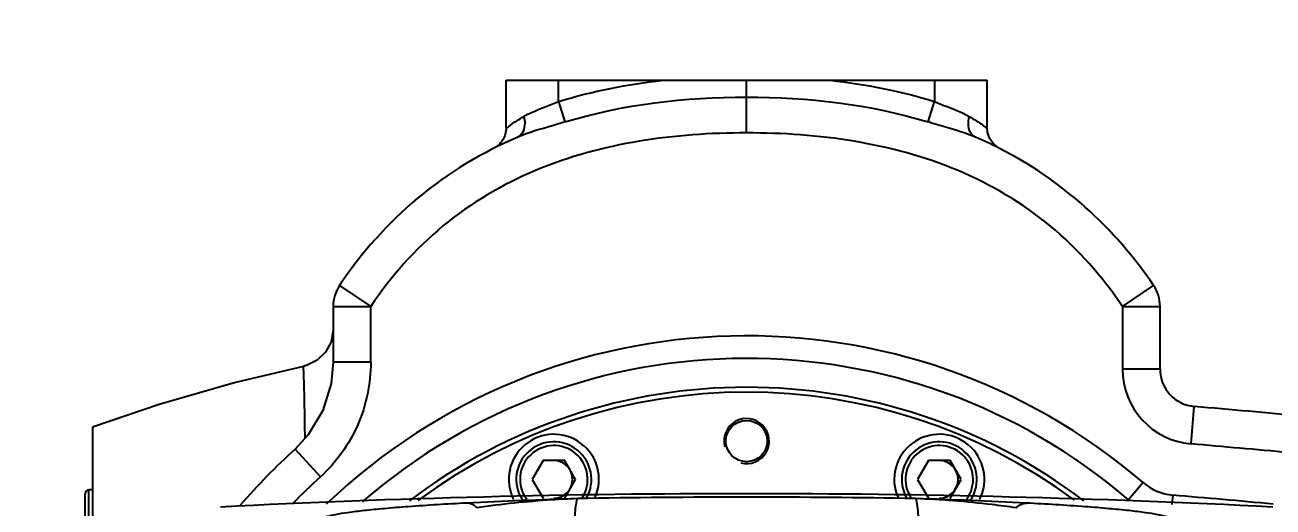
# Model space of a CAD drawing. Header units: millimetres. Extents: x 7426 to 8737, y 124 to 421.
# Drawn here: x 7927.19 to 7935.49, y 311.46 to 314.67 of the extents above; entities that cross this region are included whole.
import ezdxf

# ---------------------------------------------------------------- set-up
doc = ezdxf.new("R2010")
doc.units = ezdxf.units.MM
doc.layers.add('外形图', color=7, linetype='Continuous')
doc.layers.add('尺寸标注', color=7, linetype='Continuous')
doc.styles.add('微软雅黑', font='msyh.ttc')
doc.dimstyles.new('尺寸标注_1_20比例', dxfattribs={"dimtxt": 2.1, "dimasz": 1.7, "dimexe": 0.5, "dimexo": 0.4, "dimgap": 0.5, "dimtad": 1, "dimdec": 1, "dimlfac": 20, "dimdsep": 46, "dimtxsty": '微软雅黑', "dimcen": 0.09, "dimadec": 0, "dimazin": 0, "dimtp": 0.01, "dimtm": 0.01, "dimtfac": 1, "dimtdec": 1, "dimtofl": 0, "dimtmove": 0, "dimatfit": 3, "dimfxl": 1, "dimtolj": 1, "dimarcsym": 0})

# ---------------------------------------------------------------- blocks, each defined once
blk = doc.blocks.new('*D1261')
at = {"layer": 'Defpoints', "color": 0}
for p in [(7943.6678, 318.6849), (7943.6678, 302.5284), (7919.2922, 290.2199)]:
    blk.add_point(p, dxfattribs=at)
at = {"layer": '尺寸标注', "color": 0, "linetype": 'Continuous', "lineweight": -2}
for p, q in [((7919.2922, 290.6199), (7919.2922, 319.1849)), ((7943.6678, 302.9284), (7943.6678, 319.1849)), ((7920.9922, 318.6849), (7941.9678, 318.6849))]:
    blk.add_line(p, q, dxfattribs=at)
at = {"layer": '尺寸标注', "color": 0}
for points in [[(7920.9922, 318.9682), (7920.9922, 318.4016), (7919.2922, 318.6849)], [(7941.9678, 318.4016), (7941.9678, 318.9682), (7943.6678, 318.6849)]]:
    blk.add_solid(points, dxfattribs=at)
at = {"layer": '尺寸标注', "color": 0, "insert": (7931.48, 320.2708), "char_height": 2.1, "attachment_point": 5, "style": '微软雅黑'}
blk.add_mtext('\\A1;\\A1;487.5', dxfattribs=at)
blk = doc.blocks.new('*D1334')
at = {"layer": 'Defpoints', "color": 0}
for p in [(7943.6678, 325.4647), (7943.6678, 299.0744), (7918.3922, 273.0487)]:
    blk.add_point(p, dxfattribs=at)
at = {"layer": '尺寸标注', "color": 0, "lineweight": -2}
for p, q in [((7918.3922, 273.4487), (7918.3922, 325.9647)), ((7943.6678, 299.4744), (7943.6678, 325.9647)), ((7920.0922, 325.4647), (7941.9678, 325.4647))]:
    blk.add_line(p, q, dxfattribs=at)
at = {"layer": '尺寸标注', "color": 0}
for points in [[(7920.0922, 325.748), (7920.0922, 325.1814), (7918.3922, 325.4647)], [(7941.9678, 325.1814), (7941.9678, 325.748), (7943.6678, 325.4647)]]:
    blk.add_solid(points, dxfattribs=at)
at = {"layer": '尺寸标注', "color": 0, "insert": (7931.03, 327.0506), "char_height": 2.1, "attachment_point": 5, "style": '微软雅黑'}
blk.add_mtext('\\A1;505.5', dxfattribs=at)

msp = doc.modelspace()

# ---------------------------------------------------------------- linework, layer by layer
at = {"layer": '外形图', "color": 0, "linetype": 'Continuous'}
for p, q in [((7930.3925, 313.9805), (7930.3925, 314.2997)), ((7930.3925, 314.2997), (7933.5926, 314.2997)), ((7930.7425, 314.1588), (7930.7425, 314.2997)), ((7931.9925, 313.9497), (7931.9925, 314.2997)), ((7933.2425, 314.2997), (7933.2425, 314.1588)), ((7933.5926, 313.9805), (7933.5926, 314.2997)), ((7930.7425, 314.1588), (7930.7842, 314.0225)), ((7933.2008, 314.0225), (7933.2425, 314.1588)), ((7929.2847, 312.934), (7929.4924, 312.7949)), ((7934.4926, 312.7949), (7934.7003, 312.934)), ((7929.2424, 312.7949), (7929.2424, 312.4242)), ((7929.2424, 312.7949), (7929.4924, 312.7949)), ((7929.4924, 312.4242), (7929.4924, 312.7949)), ((7934.4926, 312.7949), (7934.4926, 312.3788)), ((7934.4926, 312.7949), (7934.7426, 312.7949)), ((7934.7426, 312.3788), (7934.7426, 312.7949)), ((7929.2424, 312.4242), (7929.2298, 312.2836)), ((7929.4924, 312.4242), (7929.2424, 312.4242)), ((7934.7426, 312.3788), (7934.4926, 312.3788)), ((7934.9489, 311.8807), (7934.9708, 312.1297)), ((7927.6424, 311.9932), (7927.6424, 311.0641)), ((7928.9894, 311.8466), (7929.1577, 311.6617)), ((7930.6383, 311.7697), (7930.5661, 311.6447)), ((7930.7827, 311.7697), (7930.6383, 311.7697)), ((7930.8548, 311.6447), (7930.7827, 311.7697)), ((7933.2024, 311.7697), (7933.1302, 311.6447)), ((7933.3467, 311.7697), (7933.2024, 311.7697)), ((7933.4189, 311.6447), (7933.3467, 311.7697)), ((7930.5661, 311.6447), (7930.6383, 311.5197)), ((7930.7827, 311.5197), (7930.8548, 311.6447)), ((7933.1302, 311.6447), (7933.2024, 311.5197)), ((7933.3467, 311.5197), (7933.4189, 311.6447)), ((7934.6302, 311.623), (7934.5325, 311.5092)), ((7927.5924, 311.2497), (7927.5924, 311.5497)), ((7927.6174, 311.2247), (7927.6174, 311.5747)), ((7927.6424, 311.5747), (7927.6174, 311.5747)), ((7934.8276, 311.5399), (7934.8222, 311.4779))]:
    msp.add_line(p, q, dxfattribs=at)
for points in [[(7930.3925, 313.9805), (7930.3922, 313.9719), (7930.3912, 313.961), (7930.3894, 313.9505), (7930.387, 313.9404), (7930.3839, 313.9307), (7930.3803, 313.9215), (7930.3763, 313.9127), (7930.3717, 313.9045), (7930.3668, 313.8967), (7930.3616, 313.8895), (7930.3562, 313.8827), (7930.3505, 313.8765), (7930.3448, 313.8708), (7930.3389, 313.8656), (7930.3329, 313.8609), (7930.327, 313.8566), (7930.321, 313.8527), (7930.3153, 313.8494), (7930.312, 313.8476), (7930.3111, 313.8472), (7930.311, 313.8471)], [(7933.675, 313.8466), (7933.6364, 313.8746), (7933.6095, 313.9112), (7933.5954, 313.9513), (7933.5926, 313.9805)], [(7929.2424, 312.6412), (7929.2291, 312.5606), (7929.1919, 312.4905)], [(7929.1919, 312.4905), (7929.1367, 312.4371), (7929.07, 312.4036), (7929.0446, 312.3967)], [(7929.0446, 312.3967), (7928.5932, 312.2898), (7928.0847, 312.1437), (7927.6424, 311.9932)], [(7929.2298, 312.2836), (7929.1741, 312.1027), (7929.0771, 311.9413), (7928.9894, 311.8466)]]:
    msp.add_lwpolyline(points, dxfattribs=at)
msp.add_circle((7931.9925, 311.8997), 0.1375, dxfattribs=at)
for centre, radius, start, end in [((7932.3955, 311.3084), 2.8426, 63.24862, 66.82275), ((7929.4924, 312.7949), 0.25, 146.19238, 180), ((7934.4926, 312.7949), 0.25, 0, 33.8076), ((7931.9925, 308.5496), 4.0501, 49.36272, 133.65078), ((7931.9925, 308.5496), 3.9001, 49.36318, 130.95708), ((7934.9926, 312.3788), 0.5, 180.00003, 264.98954), ((7934.9926, 312.3788), 0.25, 180.00005, 264.98954), ((7931.9925, 308.5496), 3.7078, 52.77303, 127.22697), ((7931.9925, 308.5496), 3.6751, 53.58336, 126.51055), ((7931.9925, 311.8997), 0.15, 255, 195), ((7928.9956, 312.241), 0.3209, 280.85266, 282.70402), ((7928.8059, 311.922), 0.2502, 359.02617, 0.82269), ((7930.7105, 311.6447), 0.3, 336.28065, 206.65428), ((7933.2745, 311.6447), 0.3, 333.34572, 203.71935), ((7931.9925, 308.5496), 4.4597, 132.32952, 139.03932), ((7930.7105, 311.6447), 0.25, 330.73299, 212.1882), ((7930.7105, 311.6447), 0.225, 326.92304, 216.0652), ((7933.2745, 311.6447), 0.25, 327.8118, 209.26701), ((7933.2745, 311.6447), 0.225, 323.9348, 213.07696), ((7930.7105, 311.6447), 0.125, 270, 90), ((7933.2745, 311.6447), 0.125, 270, 90), ((7931.9925, 308.5496), 4.2097, 132.32952, 135.85175), ((7934.8582, 311.8886), 0.35, 229.36272, 264.99627), ((7927.6174, 311.5497), 0.025, 90, 180), ((7931.9925, 242.5417), 69.008, 87.092708, 92.907292), ((7932.2327, 268.8865), 42.6523, 91.83494, 92.8251), ((7931.9925, 244.6749), 66.8515, 89.035279, 90.964721), ((7931.8923, 272.3269), 39.2092, 87.13143, 88.20854), ((7914.2667, 75.6407), 236.7936, 84.856743, 85.018712)]:
    msp.add_arc(centre, radius, start, end, dxfattribs=at)
for points in [[(7930.7425, 314.1588), (7930.9683, 314.2279), (7931.202, 314.2733), (7931.4367, 314.2997)], [(7932.5484, 314.2997), (7932.783, 314.2733), (7933.0168, 314.2279), (7933.2425, 314.1588)], [(7930.7842, 314.0225), (7931.1729, 314.1415), (7931.586, 314.1872), (7931.9925, 314.1872)], [(7931.9925, 314.1872), (7932.399, 314.1872), (7932.8121, 314.1415), (7933.2008, 314.0225)], [(7934.7003, 312.934), (7934.4457, 313.3142), (7934.0835, 313.6406), (7933.6749, 313.8467)], [(7930.1989, 311.4556), (7930.1814, 311.4736), (7930.1556, 311.4871), (7930.1305, 311.487)], [(7933.7861, 311.4556), (7933.8036, 311.4736), (7933.8295, 311.4871), (7933.8546, 311.487)]]:
    msp.add_open_spline(points, degree=3, dxfattribs=at)
for points, knots in [([(7930.511, 314.0594), (7930.5272, 314.0693), (7930.603, 314.1063), (7930.6829, 314.1328), (7930.7425, 314.1588)], [0, 0, 0, 0, 0.226739, 1, 1, 1, 1]), ([(7933.2425, 314.1588), (7933.2633, 314.1497), (7933.3406, 314.1172), (7933.4218, 314.0914), (7933.4741, 314.0594)], [0, 0, 0, 0, 0.26984, 1, 1, 1, 1]), ([(7930.3925, 313.9805), (7930.3925, 313.9839), (7930.4095, 313.9882), (7930.4265, 314.0073), (7930.4663, 314.0303), (7930.4944, 314.0493), (7930.511, 314.0594)], [0, 0, 0, 0, 0.070718, 0.273822, 0.591263, 1, 1, 1, 1]), ([(7930.511, 314.0594), (7930.5145, 314.0448), (7930.5224, 313.9973), (7930.5027, 313.9351), (7930.4708, 313.9215)], [0, 0, 0, 0, 0.302143, 1, 1, 1, 1]), ([(7930.7842, 314.0225), (7930.7558, 314.0138), (7930.6508, 313.9819), (7930.5444, 313.953), (7930.4708, 313.9215)], [0, 0, 0, 0, 0.270616, 1, 1, 1, 1]), ([(7933.5142, 313.9215), (7933.4918, 313.9311), (7933.3886, 313.9689), (7933.2825, 313.9975), (7933.2009, 314.0225)], [0, 0, 0, 0, 0.222164, 1, 1, 1, 1]), ([(7933.5142, 313.9215), (7933.5049, 313.9255), (7933.4639, 313.9586), (7933.4647, 314.0204), (7933.4741, 314.0594)], [0, 0, 0, 0, 0.201915, 1, 1, 1, 1]), ([(7933.4741, 314.0594), (7933.4906, 314.0493), (7933.5187, 314.0304), (7933.5585, 314.0074), (7933.5755, 313.9882), (7933.5926, 313.9839), (7933.5926, 313.9805)], [0, 0, 0, 0, 0.407416, 0.72595, 0.928965, 1, 1, 1, 1]), ([(7930.4708, 313.9215), (7930.2317, 313.8191), (7929.7786, 313.5465), (7929.4294, 313.15), (7929.2847, 312.934)], [0, 0, 0, 0, 0.500106, 1, 1, 1, 1]), ([(7931.9925, 313.9497), (7931.5174, 313.9497), (7930.7826, 313.8521), (7929.9488, 313.3599), (7929.6259, 312.9942), (7929.4924, 312.7949)], [0, 0, 0, 0, 0.497707, 0.74869, 1, 1, 1, 1]), ([(7934.4926, 312.7949), (7934.3596, 312.9934), (7934.0378, 313.3583), (7933.2047, 313.8516), (7932.4688, 313.9497), (7931.9925, 313.9497)], [0, 0, 0, 0, 0.250324, 0.501044, 1, 1, 1, 1]), ([(7929.4924, 312.4242), (7929.4924, 312.2824), (7929.4334, 311.9957), (7929.2626, 311.7573), (7929.1577, 311.6617)], [0, 0, 0, 0, 0.499743, 1, 1, 1, 1]), ([(7929.056, 311.9256), (7929.0549, 311.9926), (7929.0527, 312.1086), (7929.0511, 312.2444), (7929.0475, 312.322), (7929.0488, 312.3637), (7929.0433, 312.3799), (7929.0471, 312.3971), (7929.0446, 312.3967)], [0, 0, 0, 0, 0.426448, 0.742247, 0.854128, 0.934778, 0.983762, 1, 1, 1, 1]), ([(7934.9708, 305.3195), (7935.2125, 305.3407), (7935.6972, 305.3833), (7936.4279, 305.4537), (7937.0469, 305.5296), (7937.5592, 305.6379), (7938.0954, 305.8526), (7938.4602, 306.4899), (7938.7598, 307.4708), (7938.8978, 308.7262), (7938.759, 309.9828), (7938.4588, 310.9634), (7938.0916, 311.5994), (7937.5561, 311.812), (7937.0443, 311.9199), (7936.4261, 311.9957), (7935.6964, 312.066), (7935.2122, 312.1085), (7934.9708, 312.1297)], [0, 0, 0, 0, 0.059304, 0.118884, 0.179492, 0.211315, 0.24722, 0.316724, 0.378735, 0.500163, 0.621493, 0.683827, 0.75306, 0.788939, 0.820753, 0.881257, 0.940766, 1, 1, 1, 1]), ([(7936.1289, 305.6768), (7936.3454, 305.6987), (7936.6699, 305.7338), (7937.1008, 305.7976), (7937.4193, 305.8645), (7937.7329, 305.9654), (7937.9848, 306.185), (7938.1462, 306.4691), (7938.3174, 306.865), (7938.4621, 307.3863), (7938.5647, 308.0233), (7938.6033, 308.6666), (7938.5763, 309.3099), (7938.4856, 309.9492), (7938.3521, 310.4732), (7938.1959, 310.8763), (7938.0474, 311.1634), (7937.8381, 311.4214), (7937.5329, 311.5548), (7937.2169, 311.6301), (7936.7876, 311.7012), (7936.2477, 311.7621), (7935.5985, 311.8236), (7935.1655, 311.8617), (7934.9489, 311.8807)], [0, 0, 0, 0, 0.062933, 0.09439, 0.125836, 0.157223, 0.188391, 0.219714, 0.251005, 0.313086, 0.375455, 0.437353, 0.499097, 0.561313, 0.623794, 0.654993, 0.686065, 0.7173, 0.748615, 0.780049, 0.811444, 0.874287, 0.937143, 1, 1, 1, 1]), ([(7930.8669, 311.5169), (7930.8103, 311.5149), (7930.5868, 311.5036), (7930.3642, 311.4792), (7930.1989, 311.4556)], [0, 0, 0, 0, 0.253539, 1, 1, 1, 1]), ([(7930.8669, 311.5169), (7930.8625, 311.5142), (7930.8608, 311.4936), (7930.8534, 311.4599), (7930.8485, 311.4003), (7930.8444, 311.355), (7930.8425, 311.3287)], [0, 0, 0, 0, 0.081513, 0.276429, 0.583991, 1, 1, 1, 1]), ([(7933.1425, 311.3287), (7933.1406, 311.355), (7933.1365, 311.4003), (7933.1317, 311.4599), (7933.1242, 311.4936), (7933.1225, 311.5142), (7933.1181, 311.5169)], [0, 0, 0, 0, 0.416011, 0.723574, 0.918491, 1, 1, 1, 1]), ([(7933.7861, 311.4556), (7933.732, 311.4633), (7933.5103, 311.4926), (7933.287, 311.5109), (7933.1181, 311.5169)], [0, 0, 0, 0, 0.244462, 1, 1, 1, 1]), ([(7930.1305, 311.487), (7930.0004, 311.4804), (7929.8175, 311.4694), (7929.5903, 311.4511), (7929.4557, 311.4382), (7929.3486, 311.4252), (7929.2632, 311.4126), (7929.2191, 311.4012), (7929.1863, 311.3917), (7929.1863, 311.3843)], [0, 0, 0, 0, 0.409786, 0.576096, 0.717731, 0.833356, 0.92067, 0.976833, 1, 1, 1, 1]), ([(7934.7987, 311.3843), (7934.7987, 311.3917), (7934.7659, 311.4012), (7934.7218, 311.4126), (7934.6364, 311.4252), (7934.5293, 311.4382), (7934.3947, 311.4511), (7934.1676, 311.4694), (7933.9846, 311.4804), (7933.8546, 311.487)], [0, 0, 0, 0, 0.023169, 0.079332, 0.166648, 0.28227, 0.423898, 0.590199, 1, 1, 1, 1])]:
    msp.add_open_spline(points, degree=3, knots=knots, dxfattribs=at)

# ---------------------------------------------------------------- dimensions: what is measured, and where the dimension line sits
at = {"layer": '尺寸标注'}
dim = msp.add_linear_dim(base=(7943.6678, 325.4647), p1=(7918.3922, 273.0487), p2=(7943.6678, 299.0744), dimstyle='尺寸标注_1_20比例', dxfattribs=at)
dim.commit()
dim.dimension.update_dxf_attribs({"geometry": '*D1334', "text_midpoint": (7931.03, 327.0506)})
at = {"layer": '尺寸标注', "color": 0, "linetype": 'Continuous'}
dim = msp.add_linear_dim(base=(7943.6678, 318.6849), p1=(7919.2922, 290.2199), p2=(7943.6678, 302.5284), text='\\A1;487.5', dimstyle='尺寸标注_1_20比例', override={"dimtxsty": '微软雅黑'}, dxfattribs=at)
dim.commit()
dim.dimension.update_dxf_attribs({"geometry": '*D1261', "text_midpoint": (7931.48, 320.2708)})

doc.saveas('drawing.dxf')
